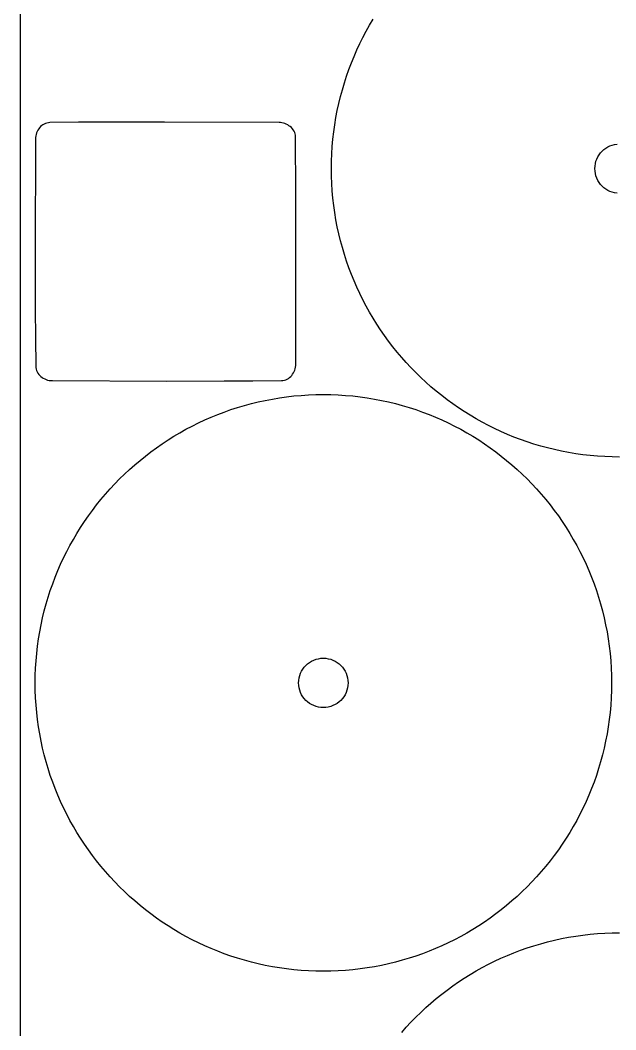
# Model space of a CAD drawing. Extents: x 443 to 1024, y 36 to 674.
# Drawn here: x 733.5 to 805.8, y 157.8 to 280.3 of the extents above; entities that cross this region are included whole.
import ezdxf

# ---------------------------------------------------------------- set-up
doc = ezdxf.new("R2010")
doc.units = 0
doc.layers.get('0').update_dxf_attribs({"linetype": 'CONTINUOUS'})

msp = doc.modelspace()

# ---------------------------------------------------------------- linework, layer by layer
at = {"color": 0}
msp.add_line((733.451437, 673.716315), (733.451437, 36.86042), dxfattribs=at)
at = {"color": 4}
for p, q in [((775.478854, 279.012717), (775.891633, 279.751132)), ((775.891633, 279.751132), (776.321594, 280.478412)), ((774.705939, 277.503582), (775.083531, 278.263442)), ((775.083531, 278.263442), (775.478854, 279.012717)), ((774.346354, 276.733412), (774.705939, 277.503582)), ((773.6823, 275.163241), (774.005049, 275.953207)), ((774.005049, 275.953207), (774.346354, 276.733412)), ((773.378381, 274.36379), (773.6823, 275.163241)), ((772.828135, 272.73753), (773.093568, 273.555128)), ((773.093568, 273.555128), (773.378381, 274.36379)), ((772.582358, 271.911271), (772.828135, 272.73753)), ((772.150867, 270.233869), (772.35651, 271.076625)), ((772.35651, 271.076625), (772.582358, 271.911271)), ((771.965704, 269.383276), (772.150867, 270.233869)), ((771.657916, 267.65968), (771.801295, 268.525121)), ((771.801295, 268.525121), (771.965704, 269.383276)), ((735.703164, 267.155372), (735.606591, 266.999921)), ((735.812248, 267.299751), (735.703164, 267.155372)), ((735.93324, 267.431877), (735.812248, 267.299751)), ((736.065536, 267.550568), (735.93324, 267.431877)), ((736.20853, 267.654641), (736.065536, 267.550568)), ((736.361619, 267.742914), (736.20853, 267.654641)), ((736.524198, 267.814203), (736.361619, 267.742914)), ((736.695663, 267.867328), (736.524198, 267.814203)), ((736.875411, 267.901104), (736.695663, 267.867328)), ((737.062836, 267.914351), (736.875411, 267.901104)), ((740.540819, 267.952098), (737.062836, 267.914351)), ((744.018945, 267.973292), (740.540819, 267.952098)), ((750.975486, 267.978926), (744.018945, 267.973292)), ((764.888736, 267.933551), (750.975486, 267.978926)), ((765.068291, 267.924431), (764.888736, 267.933551)), ((765.248569, 267.89838), (765.068291, 267.924431)), ((765.427879, 267.856181), (765.248569, 267.89838)), ((765.604533, 267.798617), (765.427879, 267.856181)), ((765.77684, 267.726471), (765.604533, 267.798617)), ((765.94311, 267.640527), (765.77684, 267.726471)), ((766.101656, 267.541568), (765.94311, 267.640527)), ((766.250786, 267.430376), (766.101656, 267.541568)), ((766.388811, 267.307735), (766.250786, 267.430376)), ((766.514042, 267.174428), (766.388811, 267.307735)), ((766.62479, 267.031238), (766.514042, 267.174428)), ((771.535841, 266.787227), (771.657916, 267.65968)), ((735.33255, 266.097995), (735.323736, 265.900951)), ((735.3575, 266.291062), (735.33255, 266.097995)), ((735.397984, 266.478971), (735.3575, 266.291062)), ((735.453397, 266.660539), (735.397984, 266.478971)), ((735.523134, 266.834583), (735.453397, 266.660539)), ((735.606591, 266.999921), (735.523134, 266.834583)), ((766.719364, 266.878948), (766.62479, 267.031238)), ((766.796075, 266.718341), (766.719364, 266.878948)), ((766.853234, 266.550201), (766.796075, 266.718341)), ((766.889151, 266.37531), (766.853234, 266.550201)), ((766.902136, 266.194451), (766.889151, 266.37531)), ((766.929986, 259.303071), (766.902136, 266.194451)), ((771.356704, 265.022384), (771.435345, 265.908037)), ((771.435345, 265.908037), (771.535841, 266.787227)), ((735.323736, 265.900951), (735.277023, 252.136201)), ((771.300191, 264.130544), (771.356704, 265.022384)), ((771.266081, 263.232792), (771.300191, 264.130544)), ((771.25465, 262.329402), (771.266081, 263.232792)), ((771.266081, 261.426012), (771.25465, 262.329402)), ((771.300191, 260.52826), (771.266081, 261.426012)), ((771.356704, 259.63642), (771.300191, 260.52826)), ((766.940211, 252.411589), (766.929986, 259.303071)), ((771.435345, 258.750767), (771.356704, 259.63642)), ((771.535841, 257.871577), (771.435345, 258.750767)), ((771.657916, 256.999124), (771.535841, 257.871577)), ((771.801295, 256.133683), (771.657916, 256.999124)), ((771.965704, 255.275528), (771.801295, 256.133683)), ((772.150867, 254.424935), (771.965704, 255.275528)), ((772.35651, 253.582179), (772.150867, 254.424935)), ((772.582358, 252.747533), (772.35651, 253.582179)), ((772.828135, 251.921274), (772.582358, 252.747533)), ((735.277023, 252.136201), (735.283756, 245.25391)), ((766.921436, 238.628651), (766.940211, 252.411589)), ((773.093568, 251.103676), (772.828135, 251.921274)), ((773.378381, 250.295014), (773.093568, 251.103676)), ((773.6823, 249.495563), (773.378381, 250.295014)), ((774.005049, 248.705597), (773.6823, 249.495563)), ((774.346354, 247.925392), (774.005049, 248.705597)), ((774.705939, 247.155222), (774.346354, 247.925392)), ((775.083531, 246.395362), (774.705939, 247.155222)), ((775.478854, 245.646087), (775.083531, 246.395362)), ((735.283756, 245.25391), (735.305305, 241.812909)), ((775.891633, 244.907672), (775.478854, 245.646087)), ((776.321594, 244.180392), (775.891633, 244.907672)), ((776.768461, 243.464521), (776.321594, 244.180392)), ((777.23196, 242.760335), (776.768461, 243.464521)), ((777.711816, 242.068108), (777.23196, 242.760335)), ((735.305305, 241.812909), (735.343036, 238.372051)), ((778.207754, 241.388114), (777.711816, 242.068108)), ((778.719499, 240.72063), (778.207754, 241.388114)), ((779.246776, 240.06593), (778.719499, 240.72063)), ((779.789311, 239.424289), (779.246776, 240.06593)), ((780.346829, 238.795981), (779.789311, 239.424289)), ((735.343036, 238.372051), (735.356381, 238.18351)), ((735.356381, 238.18351), (735.3904, 238.002083)), ((735.3904, 238.002083), (735.443888, 237.828462)), ((735.443888, 237.828462), (735.51564, 237.663339)), ((766.721998, 237.695019), (766.791747, 237.869064)), ((766.791747, 237.869064), (766.84717, 238.050631)), ((766.84717, 238.050631), (766.887663, 238.23854)), ((766.887663, 238.23854), (766.91262, 238.431608)), ((766.91262, 238.431608), (766.921436, 238.628651)), ((780.919054, 238.181281), (780.346829, 238.795981)), ((781.505713, 237.580465), (780.919054, 238.181281)), ((735.51564, 237.663339), (735.604453, 237.507402)), ((735.604453, 237.507402), (735.70912, 237.361344)), ((735.70912, 237.361344), (735.828436, 237.225855)), ((735.828436, 237.225855), (735.961198, 237.101626)), ((735.961198, 237.101626), (736.1062, 236.989348)), ((736.1062, 236.989348), (736.262238, 236.889711)), ((736.262238, 236.889711), (736.428106, 236.803407)), ((736.428106, 236.803407), (736.6026, 236.731126)), ((736.6026, 236.731126), (736.784515, 236.673559)), ((736.784515, 236.673559), (736.972645, 236.631397)), ((736.972645, 236.631397), (737.165787, 236.605331)), ((737.165787, 236.605331), (737.362736, 236.596051)), ((737.362736, 236.596051), (751.272836, 236.546776)), ((751.272836, 236.546776), (758.227801, 236.554848)), ((758.227801, 236.554848), (761.70514, 236.577077)), ((761.70514, 236.577077), (765.182336, 236.615251)), ((765.182336, 236.615251), (765.369728, 236.628498)), ((765.369728, 236.628498), (765.549451, 236.662274)), ((765.549451, 236.662274), (765.720899, 236.715399)), ((765.720899, 236.715399), (765.883469, 236.786689)), ((765.883469, 236.786689), (766.036553, 236.874961)), ((766.036553, 236.874961), (766.179548, 236.979034)), ((766.179548, 236.979034), (766.311848, 237.097725)), ((766.311848, 237.097725), (766.432848, 237.229851)), ((766.432848, 237.229851), (766.541943, 237.374231)), ((766.541943, 237.374231), (766.638528, 237.529681)), ((766.638528, 237.529681), (766.721998, 237.695019)), ((782.106529, 236.993806), (781.505713, 237.580465)), ((782.721229, 236.421581), (782.106529, 236.993806)), ((783.349537, 235.864063), (782.721229, 236.421581)), ((783.991178, 235.321528), (783.349537, 235.864063)), ((784.645879, 234.794251), (783.991178, 235.321528)), ((762.370656, 234.019012), (763.221249, 234.204175)), ((763.221249, 234.204175), (764.079403, 234.368584)), ((764.079403, 234.368584), (764.944845, 234.511963)), ((764.944845, 234.511963), (765.817298, 234.634038)), ((765.817298, 234.634038), (766.696488, 234.734534)), ((766.696488, 234.734534), (767.582141, 234.813175)), ((767.582141, 234.813175), (768.47398, 234.869689)), ((768.47398, 234.869689), (769.371733, 234.903798)), ((769.371733, 234.903798), (770.275123, 234.915229)), ((770.275123, 234.915229), (771.178513, 234.903798)), ((771.178513, 234.903798), (772.076265, 234.869689)), ((772.076265, 234.869689), (772.968105, 234.813175)), ((772.968105, 234.813175), (773.853757, 234.734534)), ((773.853757, 234.734534), (774.732948, 234.634038)), ((774.732948, 234.634038), (775.605401, 234.511963)), ((775.605401, 234.511963), (776.470842, 234.368584)), ((776.470842, 234.368584), (777.328997, 234.204175)), ((777.328997, 234.204175), (778.17959, 234.019012)), ((785.313363, 234.282505), (784.645879, 234.794251)), ((785.993356, 233.786567), (785.313363, 234.282505)), ((758.240735, 232.791498), (759.049397, 233.076311)), ((759.049397, 233.076311), (759.866995, 233.341744)), ((759.866995, 233.341744), (760.693254, 233.587521)), ((760.693254, 233.587521), (761.527899, 233.813369)), ((761.527899, 233.813369), (762.370656, 234.019012)), ((778.17959, 234.019012), (779.022346, 233.813369)), ((779.022346, 233.813369), (779.856991, 233.587521)), ((779.856991, 233.587521), (780.68325, 233.341744)), ((780.68325, 233.341744), (781.500848, 233.076311)), ((781.500848, 233.076311), (782.30951, 232.791498)), ((786.685583, 233.306712), (785.993356, 233.786567)), ((787.389769, 232.843213), (786.685583, 233.306712)), ((788.10564, 232.396345), (787.389769, 232.843213)), ((755.100943, 231.46394), (755.871113, 231.823526)), ((755.871113, 231.823526), (756.651318, 232.16483)), ((756.651318, 232.16483), (757.441284, 232.487579)), ((757.441284, 232.487579), (758.240735, 232.791498)), ((782.30951, 232.791498), (783.108962, 232.487579)), ((783.108962, 232.487579), (783.898927, 232.16483)), ((783.898927, 232.16483), (784.679133, 231.823526)), ((784.679133, 231.823526), (785.449303, 231.46394)), ((788.83292, 231.966385), (788.10564, 232.396345)), ((789.571335, 231.553606), (788.83292, 231.966385)), ((752.853393, 230.278246), (753.591808, 230.691025)), ((753.591808, 230.691025), (754.341083, 231.086348)), ((754.341083, 231.086348), (755.100943, 231.46394)), ((785.449303, 231.46394), (786.209163, 231.086348)), ((786.209163, 231.086348), (786.958438, 230.691025)), ((786.958438, 230.691025), (787.696853, 230.278246)), ((790.32061, 231.158283), (789.571335, 231.553606)), ((791.08047, 230.780691), (790.32061, 231.158283)), ((791.85064, 230.421105), (791.08047, 230.780691)), ((792.630846, 230.0798), (791.85064, 230.421105)), ((750.706055, 228.937919), (751.410242, 229.401418)), ((751.410242, 229.401418), (752.126113, 229.848285)), ((752.126113, 229.848285), (752.853393, 230.278246)), ((787.696853, 230.278246), (788.424133, 229.848285)), ((788.424133, 229.848285), (789.140004, 229.401418)), ((789.140004, 229.401418), (789.84419, 228.937919)), ((793.420811, 229.757051), (792.630846, 230.0798)), ((794.220263, 229.453133), (793.420811, 229.757051)), ((795.028925, 229.16832), (794.220263, 229.453133)), ((795.846523, 228.902887), (795.028925, 229.16832)), ((748.666351, 227.45038), (749.333835, 227.962125)), ((749.333835, 227.962125), (750.013828, 228.458063)), ((750.013828, 228.458063), (750.706055, 228.937919)), ((789.84419, 228.937919), (790.536417, 228.458063)), ((790.536417, 228.458063), (791.21641, 227.962125)), ((791.21641, 227.962125), (791.883894, 227.45038)), ((796.672782, 228.657109), (795.846523, 228.902887)), ((797.507427, 228.431262), (796.672782, 228.657109)), ((798.350183, 228.225619), (797.507427, 228.431262)), ((799.200776, 228.040456), (798.350183, 228.225619)), ((800.058931, 227.876047), (799.200776, 228.040456)), ((747.370009, 226.380568), (748.011651, 226.923103)), ((748.011651, 226.923103), (748.666351, 227.45038)), ((791.883894, 227.45038), (792.538595, 226.923103)), ((792.538595, 226.923103), (793.180236, 226.380568)), ((800.924372, 227.732668), (800.058931, 227.876047)), ((801.796825, 227.610593), (800.924372, 227.732668)), ((802.676016, 227.510097), (801.796825, 227.610593)), ((803.561668, 227.431455), (802.676016, 227.510097)), ((804.453508, 227.374942), (803.561668, 227.431455)), ((805.35126, 227.340833), (804.453508, 227.374942)), ((806.25465, 227.329402), (805.35126, 227.340833)), ((746.127002, 225.250825), (746.741701, 225.82305)), ((746.741701, 225.82305), (747.370009, 226.380568)), ((793.180236, 226.380568), (793.808544, 225.82305)), ((793.808544, 225.82305), (794.423244, 225.250825)), ((744.939527, 224.06335), (745.526185, 224.664166)), ((745.526185, 224.664166), (746.127002, 225.250825)), ((794.423244, 225.250825), (795.02406, 224.664166)), ((795.02406, 224.664166), (795.610719, 224.06335)), ((743.809784, 222.820342), (744.367301, 223.44865)), ((744.367301, 223.44865), (744.939527, 224.06335)), ((795.610719, 224.06335), (796.182944, 223.44865)), ((796.182944, 223.44865), (796.740462, 222.820342)), ((742.739971, 221.524), (743.267249, 222.178701)), ((743.267249, 222.178701), (743.809784, 222.820342)), ((796.740462, 222.820342), (797.282997, 222.178701)), ((797.282997, 222.178701), (797.810274, 221.524)), ((741.732288, 220.176523), (742.228226, 220.856516)), ((742.228226, 220.856516), (742.739971, 221.524)), ((797.810274, 221.524), (798.322019, 220.856516)), ((798.322019, 220.856516), (798.817957, 220.176523)), ((740.788933, 218.78011), (741.252432, 219.484296)), ((741.252432, 219.484296), (741.732288, 220.176523)), ((798.817957, 220.176523), (799.297813, 219.484296)), ((799.297813, 219.484296), (799.761312, 218.78011)), ((740.342066, 218.064239), (740.788933, 218.78011)), ((799.761312, 218.78011), (800.208179, 218.064239)), ((739.499326, 216.598544), (739.912105, 217.336959)), ((739.912105, 217.336959), (740.342066, 218.064239)), ((800.208179, 218.064239), (800.63814, 217.336959)), ((800.63814, 217.336959), (801.050919, 216.598544)), ((738.726412, 215.089409), (739.104003, 215.849269)), ((739.104003, 215.849269), (739.499326, 216.598544)), ((801.050919, 216.598544), (801.446242, 215.849269)), ((801.446242, 215.849269), (801.823834, 215.089409)), ((738.366826, 214.319239), (738.726412, 215.089409)), ((801.823834, 215.089409), (802.183419, 214.319239)), ((737.702772, 212.749068), (738.025521, 213.539033)), ((738.025521, 213.539033), (738.366826, 214.319239)), ((802.183419, 214.319239), (802.524724, 213.539033)), ((802.524724, 213.539033), (802.847473, 212.749068)), ((737.398854, 211.949616), (737.702772, 212.749068)), ((802.847473, 212.749068), (803.151392, 211.949616)), ((736.848608, 210.323356), (737.114041, 211.140954)), ((737.114041, 211.140954), (737.398854, 211.949616)), ((803.151392, 211.949616), (803.436205, 211.140954)), ((803.436205, 211.140954), (803.701638, 210.323356)), ((736.60283, 209.497097), (736.848608, 210.323356)), ((803.701638, 210.323356), (803.947415, 209.497097)), ((736.17134, 207.819696), (736.376982, 208.662452)), ((736.376982, 208.662452), (736.60283, 209.497097)), ((803.947415, 209.497097), (804.173263, 208.662452)), ((804.173263, 208.662452), (804.378906, 207.819696)), ((735.986176, 206.969103), (736.17134, 207.819696)), ((804.378906, 207.819696), (804.564069, 206.969103)), ((735.678389, 205.245507), (735.821768, 206.110948)), ((735.821768, 206.110948), (735.986176, 206.969103)), ((804.564069, 206.969103), (804.728478, 206.110948)), ((804.728478, 206.110948), (804.871857, 205.245507)), ((735.556314, 204.373054), (735.678389, 205.245507)), ((804.871857, 205.245507), (804.993932, 204.373054)), ((735.377176, 202.608211), (735.455818, 203.493863)), ((735.455818, 203.493863), (735.556314, 204.373054)), ((804.993932, 204.373054), (805.094428, 203.493863)), ((805.094428, 203.493863), (805.173069, 202.608211)), ((735.320663, 201.716371), (735.377176, 202.608211)), ((805.173069, 202.608211), (805.229582, 201.716371)), ((735.286554, 200.818619), (735.320663, 201.716371)), ((805.229582, 201.716371), (805.263692, 200.818619)), ((735.275123, 199.915229), (735.286554, 200.818619)), ((735.286554, 199.011839), (735.275123, 199.915229)), ((805.263692, 200.818619), (805.275123, 199.915229)), ((805.275123, 199.915229), (805.263692, 199.011839)), ((735.320663, 198.114086), (735.286554, 199.011839)), ((805.263692, 199.011839), (805.229582, 198.114086)), ((735.377176, 197.222247), (735.320663, 198.114086)), ((805.229582, 198.114086), (805.173069, 197.222247)), ((735.455818, 196.336594), (735.377176, 197.222247)), ((735.556314, 195.457404), (735.455818, 196.336594)), ((805.094428, 196.336594), (804.993932, 195.457404)), ((805.173069, 197.222247), (805.094428, 196.336594)), ((735.678389, 194.584951), (735.556314, 195.457404)), ((804.993932, 195.457404), (804.871857, 194.584951)), ((735.821768, 193.719509), (735.678389, 194.584951)), ((735.986176, 192.861355), (735.821768, 193.719509)), ((804.728478, 193.719509), (804.564069, 192.861355)), ((804.871857, 194.584951), (804.728478, 193.719509)), ((736.17134, 192.010762), (735.986176, 192.861355)), ((804.564069, 192.861355), (804.378906, 192.010762)), ((736.376982, 191.168005), (736.17134, 192.010762)), ((736.60283, 190.33336), (736.376982, 191.168005)), ((804.173263, 191.168005), (803.947415, 190.33336)), ((804.378906, 192.010762), (804.173263, 191.168005)), ((736.848608, 189.507101), (736.60283, 190.33336)), ((803.947415, 190.33336), (803.701638, 189.507101)), ((737.114041, 188.689503), (736.848608, 189.507101)), ((803.701638, 189.507101), (803.436205, 188.689503)), ((737.398854, 187.880841), (737.114041, 188.689503)), ((737.702772, 187.08139), (737.398854, 187.880841)), ((803.151392, 187.880841), (802.847473, 187.08139)), ((803.436205, 188.689503), (803.151392, 187.880841)), ((738.025521, 186.291424), (737.702772, 187.08139)), ((738.366826, 185.511219), (738.025521, 186.291424)), ((802.524724, 186.291424), (802.183419, 185.511219)), ((802.847473, 187.08139), (802.524724, 186.291424)), ((738.726412, 184.741049), (738.366826, 185.511219)), ((802.183419, 185.511219), (801.823834, 184.741049)), ((739.104003, 183.981189), (738.726412, 184.741049)), ((739.499326, 183.231914), (739.104003, 183.981189)), ((801.446242, 183.981189), (801.050919, 183.231914)), ((801.823834, 184.741049), (801.446242, 183.981189)), ((739.912105, 182.493499), (739.499326, 183.231914)), ((801.050919, 183.231914), (800.63814, 182.493499)), ((740.342066, 181.766219), (739.912105, 182.493499)), ((740.788933, 181.050348), (740.342066, 181.766219)), ((800.208179, 181.766219), (799.761312, 181.050348)), ((800.63814, 182.493499), (800.208179, 181.766219)), ((741.252432, 180.346161), (740.788933, 181.050348)), ((741.732288, 179.653934), (741.252432, 180.346161)), ((799.297813, 180.346161), (798.817957, 179.653934)), ((799.761312, 181.050348), (799.297813, 180.346161)), ((742.228226, 178.973941), (741.732288, 179.653934)), ((742.739971, 178.306457), (742.228226, 178.973941)), ((798.322019, 178.973941), (797.810274, 178.306457)), ((798.817957, 179.653934), (798.322019, 178.973941)), ((743.267249, 177.651757), (742.739971, 178.306457)), ((797.810274, 178.306457), (797.282997, 177.651757)), ((743.809784, 177.010115), (743.267249, 177.651757)), ((744.367301, 176.381807), (743.809784, 177.010115)), ((796.740462, 177.010115), (796.182944, 176.381807)), ((797.282997, 177.651757), (796.740462, 177.010115)), ((744.939527, 175.767108), (744.367301, 176.381807)), ((745.526185, 175.166291), (744.939527, 175.767108)), ((795.610719, 175.767108), (795.02406, 175.166291)), ((796.182944, 176.381807), (795.610719, 175.767108)), ((746.127002, 174.579633), (745.526185, 175.166291)), ((746.741701, 174.007408), (746.127002, 174.579633)), ((747.370009, 173.44989), (746.741701, 174.007408)), ((793.808544, 174.007408), (793.180236, 173.44989)), ((794.423244, 174.579633), (793.808544, 174.007408)), ((795.02406, 175.166291), (794.423244, 174.579633)), ((748.011651, 172.907355), (747.370009, 173.44989)), ((748.666351, 172.380077), (748.011651, 172.907355)), ((792.538595, 172.907355), (791.883894, 172.380077)), ((793.180236, 173.44989), (792.538595, 172.907355)), ((749.333835, 171.868332), (748.666351, 172.380077)), ((750.013828, 171.372394), (749.333835, 171.868332)), ((791.21641, 171.868332), (790.536417, 171.372394)), ((791.883894, 172.380077), (791.21641, 171.868332)), ((750.706055, 170.892538), (750.013828, 171.372394)), ((751.410242, 170.429039), (750.706055, 170.892538)), ((752.126113, 169.982172), (751.410242, 170.429039)), ((789.140004, 170.429039), (788.424133, 169.982172)), ((789.84419, 170.892538), (789.140004, 170.429039)), ((790.536417, 171.372394), (789.84419, 170.892538)), ((752.853393, 169.552211), (752.126113, 169.982172)), ((753.591808, 169.139432), (752.853393, 169.552211)), ((754.341083, 168.744109), (753.591808, 169.139432)), ((786.958438, 169.139432), (786.209163, 168.744109)), ((787.696853, 169.552211), (786.958438, 169.139432)), ((788.424133, 169.982172), (787.696853, 169.552211)), ((800.058931, 169.044174), (800.924372, 169.187553)), ((800.924372, 169.187553), (801.796825, 169.309628)), ((801.796825, 169.309628), (802.676016, 169.410124)), ((802.676016, 169.410124), (803.561668, 169.488766)), ((803.561668, 169.488766), (804.453508, 169.545279)), ((804.453508, 169.545279), (805.35126, 169.579388)), ((805.35126, 169.579388), (806.25465, 169.590819)), ((755.100943, 168.366518), (754.341083, 168.744109)), ((755.871113, 168.006932), (755.100943, 168.366518)), ((756.651318, 167.665627), (755.871113, 168.006932)), ((784.679133, 168.006932), (783.898927, 167.665627)), ((785.449303, 168.366518), (784.679133, 168.006932)), ((786.209163, 168.744109), (785.449303, 168.366518)), ((795.028925, 167.751902), (795.846523, 168.017334)), ((795.846523, 168.017334), (796.672782, 168.263112)), ((796.672782, 168.263112), (797.507427, 168.48896)), ((797.507427, 168.48896), (798.350183, 168.694602)), ((798.350183, 168.694602), (799.200776, 168.879766)), ((799.200776, 168.879766), (800.058931, 169.044174)), ((757.441284, 167.342878), (756.651318, 167.665627)), ((758.240735, 167.03896), (757.441284, 167.342878)), ((759.049397, 166.754147), (758.240735, 167.03896)), ((759.866995, 166.488714), (759.049397, 166.754147)), ((781.500848, 166.754147), (780.68325, 166.488714)), ((782.30951, 167.03896), (781.500848, 166.754147)), ((783.108962, 167.342878), (782.30951, 167.03896)), ((783.898927, 167.665627), (783.108962, 167.342878)), ((791.85064, 166.499116), (792.630846, 166.840421)), ((792.630846, 166.840421), (793.420811, 167.16317)), ((793.420811, 167.16317), (794.220263, 167.467088)), ((794.220263, 167.467088), (795.028925, 167.751902)), ((760.693254, 166.242936), (759.866995, 166.488714)), ((761.527899, 166.017088), (760.693254, 166.242936)), ((762.370656, 165.811446), (761.527899, 166.017088)), ((763.221249, 165.626282), (762.370656, 165.811446)), ((764.079403, 165.461874), (763.221249, 165.626282)), ((764.944845, 165.318495), (764.079403, 165.461874)), ((776.470842, 165.461874), (775.605401, 165.318495)), ((777.328997, 165.626282), (776.470842, 165.461874)), ((778.17959, 165.811446), (777.328997, 165.626282)), ((779.022346, 166.017088), (778.17959, 165.811446)), ((779.856991, 166.242936), (779.022346, 166.017088)), ((780.68325, 166.488714), (779.856991, 166.242936)), ((789.571335, 165.366616), (790.32061, 165.761939)), ((790.32061, 165.761939), (791.08047, 166.13953)), ((791.08047, 166.13953), (791.85064, 166.499116)), ((765.817298, 165.19642), (764.944845, 165.318495)), ((766.696488, 165.095924), (765.817298, 165.19642)), ((767.582141, 165.017282), (766.696488, 165.095924)), ((768.47398, 164.960769), (767.582141, 165.017282)), ((769.371733, 164.92666), (768.47398, 164.960769)), ((770.275123, 164.915229), (769.371733, 164.92666)), ((771.178513, 164.92666), (770.275123, 164.915229)), ((772.076265, 164.960769), (771.178513, 164.92666)), ((772.968105, 165.017282), (772.076265, 164.960769)), ((773.853757, 165.095924), (772.968105, 165.017282)), ((774.732948, 165.19642), (773.853757, 165.095924)), ((775.605401, 165.318495), (774.732948, 165.19642)), ((787.389769, 164.077009), (788.10564, 164.523876)), ((788.10564, 164.523876), (788.83292, 164.953837)), ((788.83292, 164.953837), (789.571335, 165.366616)), ((785.313363, 162.637716), (785.993356, 163.133654)), ((785.993356, 163.133654), (786.685583, 163.61351)), ((786.685583, 163.61351), (787.389769, 164.077009)), ((783.991178, 161.598693), (784.645879, 162.125971)), ((784.645879, 162.125971), (785.313363, 162.637716)), ((782.721229, 160.498641), (783.349537, 161.056158)), ((783.349537, 161.056158), (783.991178, 161.598693)), ((780.919054, 158.73894), (781.505713, 159.339757)), ((781.505713, 159.339757), (782.106529, 159.926415)), ((782.106529, 159.926415), (782.721229, 160.498641)), ((779.789311, 157.495933), (780.346829, 158.124241)), ((780.346829, 158.124241), (780.919054, 158.73894))]:
    msp.add_line(p, q, dxfattribs=at)
at = {"color": 7}
for p, q in [((804.346353, 264.644422), (804.577302, 264.81713)), ((804.577302, 264.81713), (804.824652, 264.967404)), ((804.824652, 264.967404), (805.086896, 265.093738)), ((805.086896, 265.093738), (805.362525, 265.194623)), ((805.362525, 265.194623), (805.650033, 265.26855)), ((805.650033, 265.26855), (805.94791, 265.314013)), ((803.38952, 263.221536), (803.490399, 263.497172)), ((803.490399, 263.497172), (803.616725, 263.759424)), ((803.616725, 263.759424), (803.766991, 264.006782)), ((803.766991, 264.006782), (803.93969, 264.23774)), ((803.93969, 264.23774), (804.133313, 264.45079)), ((804.133313, 264.45079), (804.346353, 264.644422)), ((803.25465, 262.329402), (803.270138, 262.636143)), ((803.270138, 262.022662), (803.25465, 262.329402)), ((803.270138, 262.636143), (803.315598, 262.934024)), ((803.315598, 262.934024), (803.38952, 263.221536)), ((803.315598, 261.724784), (803.270138, 262.022662)), ((803.38952, 261.437277), (803.315598, 261.724784)), ((803.490399, 261.161647), (803.38952, 261.437277)), ((803.616725, 260.899404), (803.490399, 261.161647)), ((803.766991, 260.652053), (803.616725, 260.899404)), ((803.93969, 260.421104), (803.766991, 260.652053)), ((804.133313, 260.208065), (803.93969, 260.421104)), ((804.346353, 260.014441), (804.133313, 260.208065)), ((804.577302, 259.841743), (804.346353, 260.014441)), ((804.824652, 259.691477), (804.577302, 259.841743)), ((805.086896, 259.56515), (804.824652, 259.691477)), ((805.362525, 259.464272), (805.086896, 259.56515)), ((805.650033, 259.390349), (805.362525, 259.464272)), ((805.94791, 259.34489), (805.650033, 259.390349)), ((768.153785, 202.036566), (768.366825, 202.230189)), ((768.366825, 202.230189), (768.597774, 202.402888)), ((768.597774, 202.402888), (768.845124, 202.553154)), ((768.845124, 202.553154), (769.107368, 202.67948)), ((769.107368, 202.67948), (769.382998, 202.780359)), ((769.382998, 202.780359), (769.670505, 202.854281)), ((769.670505, 202.854281), (769.968383, 202.899741)), ((769.968383, 202.899741), (770.275123, 202.915229)), ((770.275123, 202.915229), (770.581863, 202.899741)), ((770.581863, 202.899741), (770.87974, 202.854281)), ((770.87974, 202.854281), (771.167248, 202.780359)), ((771.167248, 202.780359), (771.442877, 202.67948)), ((771.442877, 202.67948), (771.705121, 202.553154)), ((771.705121, 202.553154), (771.952471, 202.402888)), ((771.952471, 202.402888), (772.18342, 202.230189)), ((772.18342, 202.230189), (772.39646, 202.036566)), ((767.409993, 200.807354), (767.510871, 201.082983)), ((767.510871, 201.082983), (767.637197, 201.345227)), ((767.637197, 201.345227), (767.787464, 201.592577)), ((767.787464, 201.592577), (767.960162, 201.823526)), ((767.960162, 201.823526), (768.153785, 202.036566)), ((772.39646, 202.036566), (772.590083, 201.823526)), ((772.590083, 201.823526), (772.762782, 201.592577)), ((772.762782, 201.592577), (772.913048, 201.345227)), ((772.913048, 201.345227), (773.039374, 201.082983)), ((773.039374, 201.082983), (773.140253, 200.807354)), ((767.275123, 199.915229), (767.290611, 200.221969)), ((767.290611, 199.608489), (767.275123, 199.915229)), ((767.290611, 200.221969), (767.33607, 200.519847)), ((767.33607, 200.519847), (767.409993, 200.807354)), ((773.140253, 200.807354), (773.214175, 200.519847)), ((773.214175, 200.519847), (773.259635, 200.221969)), ((773.259635, 200.221969), (773.275123, 199.915229)), ((773.275123, 199.915229), (773.259635, 199.608489)), ((767.33607, 199.310611), (767.290611, 199.608489)), ((767.409993, 199.023104), (767.33607, 199.310611)), ((767.510871, 198.747474), (767.409993, 199.023104)), ((767.637197, 198.48523), (767.510871, 198.747474)), ((773.039374, 198.747474), (772.913048, 198.48523)), ((773.140253, 199.023104), (773.039374, 198.747474)), ((773.214175, 199.310611), (773.140253, 199.023104)), ((773.259635, 199.608489), (773.214175, 199.310611)), ((767.787464, 198.23788), (767.637197, 198.48523)), ((767.960162, 198.006931), (767.787464, 198.23788)), ((768.153785, 197.793891), (767.960162, 198.006931)), ((768.366825, 197.600268), (768.153785, 197.793891)), ((768.597774, 197.42757), (768.366825, 197.600268)), ((768.845124, 197.277303), (768.597774, 197.42757)), ((771.952471, 197.42757), (771.705121, 197.277303)), ((772.18342, 197.600268), (771.952471, 197.42757)), ((772.39646, 197.793891), (772.18342, 197.600268)), ((772.590083, 198.006931), (772.39646, 197.793891)), ((772.762782, 198.23788), (772.590083, 198.006931)), ((772.913048, 198.48523), (772.762782, 198.23788)), ((769.107368, 197.150977), (768.845124, 197.277303)), ((769.382998, 197.050099), (769.107368, 197.150977)), ((769.670505, 196.976176), (769.382998, 197.050099)), ((769.968383, 196.930717), (769.670505, 196.976176)), ((770.275123, 196.915229), (769.968383, 196.930717)), ((770.581863, 196.930717), (770.275123, 196.915229)), ((770.87974, 196.976176), (770.581863, 196.930717)), ((771.167248, 197.050099), (770.87974, 196.976176)), ((771.442877, 197.150977), (771.167248, 197.050099)), ((771.705121, 197.277303), (771.442877, 197.150977))]:
    msp.add_line(p, q, dxfattribs=at)

doc.saveas('drawing.dxf')
